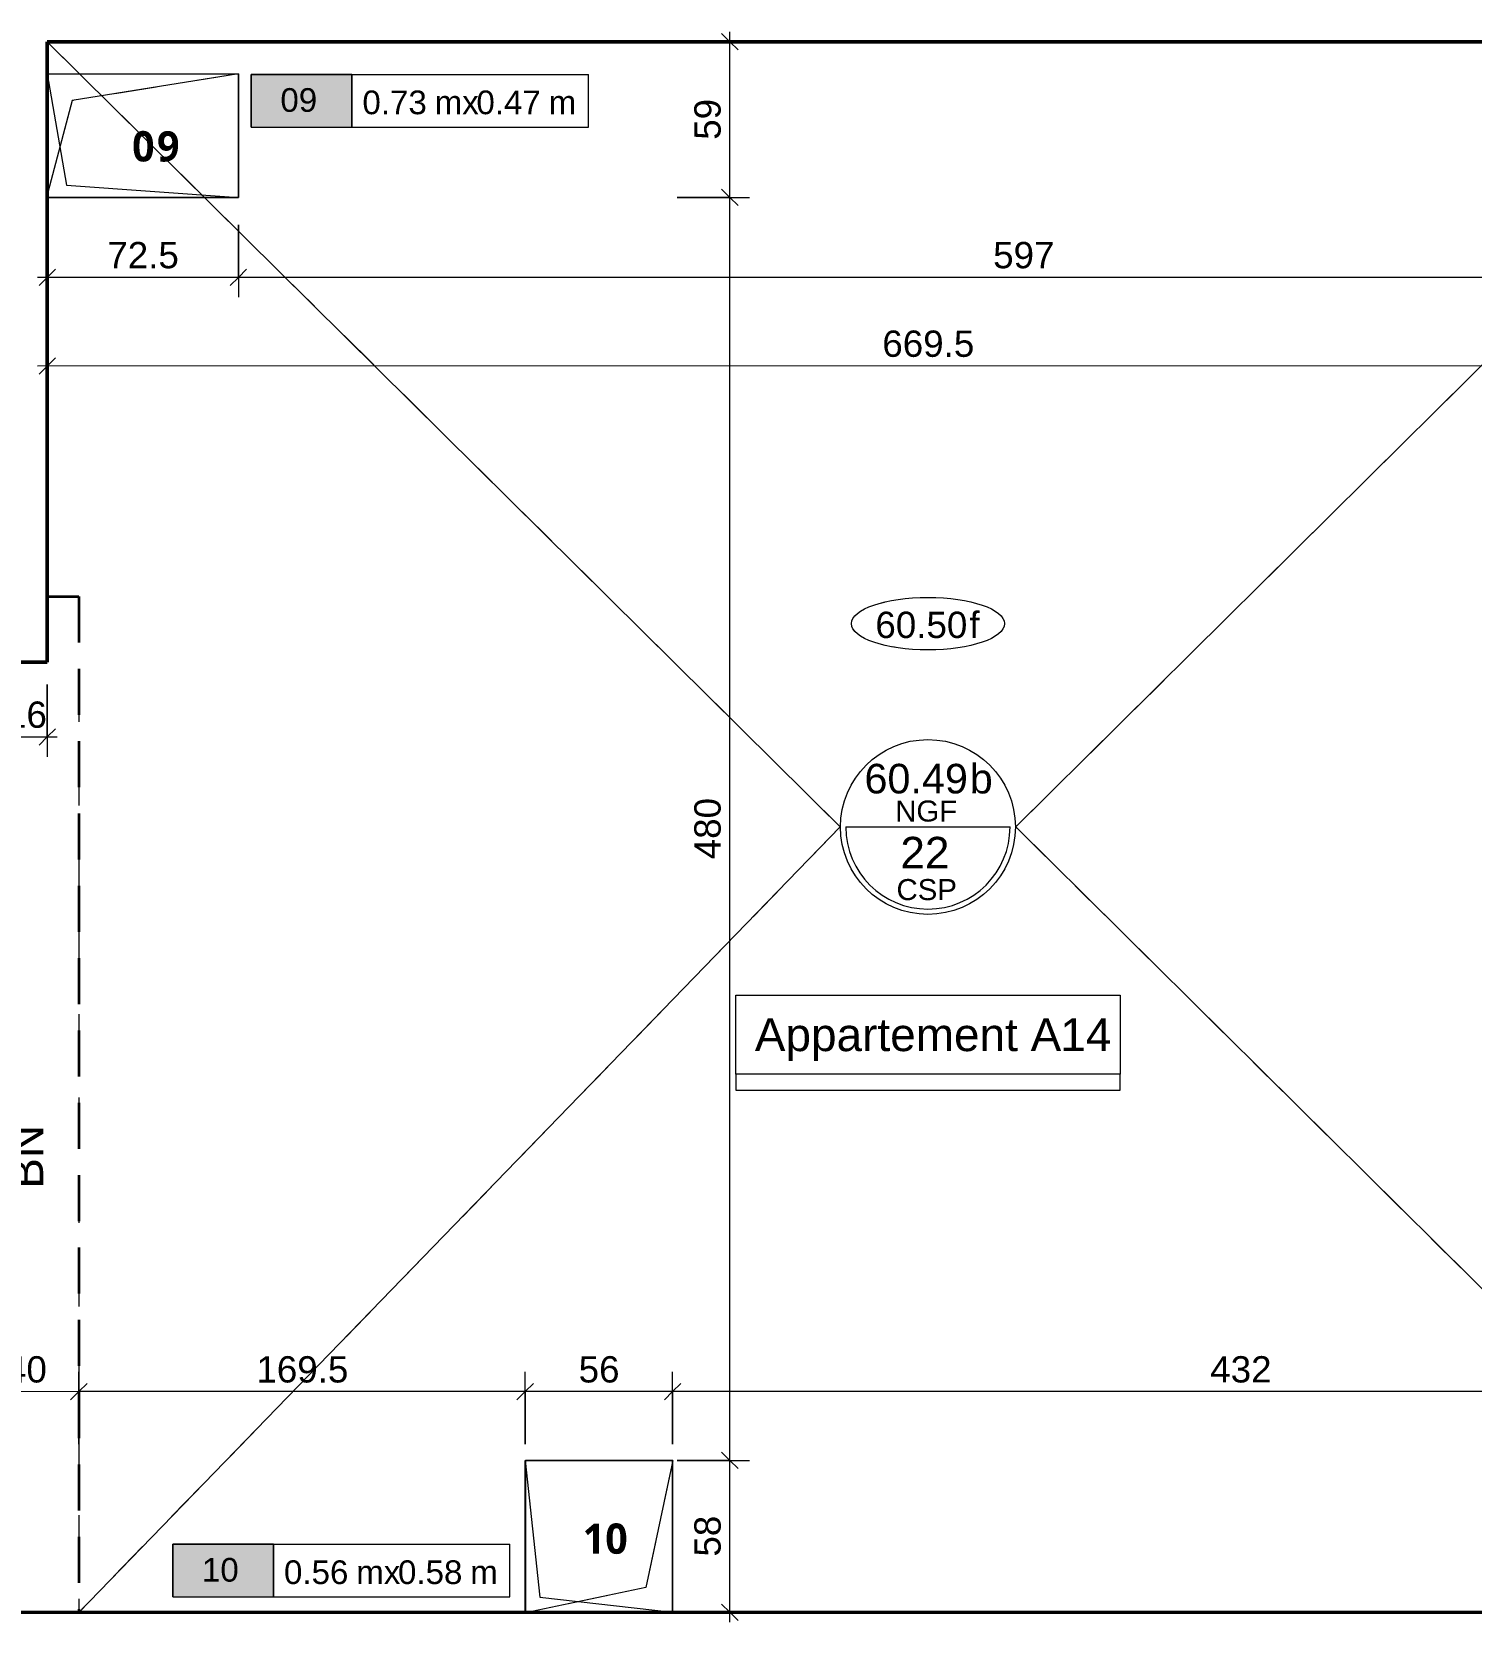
# Model space of a CAD drawing. Header units: metres. Extents: x 399 to 3028, y -427 to 863.
# Drawn here: x 415.04 to 420.51, y -398.75 to -392.71 of the extents above; entities that cross this region are included whole.
import ezdxf

# ---------------------------------------------------------------- set-up
doc = ezdxf.new("R2010")
doc.units = ezdxf.units.M
doc.linetypes.add('Caché', pattern=[0.265, 0.175, -0.09])
doc.linetypes.add('Tiret', pattern=[0.3175, 0.15875, -0.15875])
for name, color, linetype, lineweight in [('02-Gaines numerotées_Stylo_No__83', 7, 'Continuous', 18), ('A-ANNO-DIMS', 211, 'Continuous', 9), ('A-ANNO-DIMS-50', 211, 'Continuous', 9), ('A-DETL', 90, 'Continuous', 18), ('A-DETL-GENF', 92, 'Continuous', 18), ('A-FLOR', 192, 'Continuous', 18), ('A-GENM', 13, 'Continuous', 18), ('A-GENM-IDEN', 13, 'Continuous', 18), ('A-WALL', 113, 'Continuous', 18), ('G-ANNO-TEXT', 231, 'Continuous', 9), ('R_1 - Openings_dwg', 8, 'Continuous', 18), ('S-FLOR-SYMB', 171, 'Continuous', 9)]:
    doc.layers.add(name, color=color, linetype=linetype, lineweight=lineweight)
doc.styles.add('Arial', font='arial.ttf', dxfattribs={"height": 0.09999999999999999})
doc.styles.add('Arial_10', font='arial.ttf', dxfattribs={"height": 0.1199999999999999})
doc.styles.add('Arial_11', font='arial.ttf', dxfattribs={"height": 0.125})
doc.styles.add('Arial_6', font='arial.ttf', dxfattribs={"height": 0.09000000000000001})
doc.styles.add('Arial_8', font='arial.ttf', dxfattribs={"height": 0.0016})
doc.styles.add('Arial_9', font='arial.ttf', dxfattribs={"height": 0.1124999999999999})
doc.styles.add('Malgun Gothic Semilight_B', font='', dxfattribs={"height": 0.115})
doc.styles.get('Malgun Gothic Semilight_B').set_extended_font_data('Malgun Gothic Semilight', bold=True)
doc.dimstyles.new('AES-_COTATION_1_50', dxfattribs={"dimscale": 0.3048, "dimtxt": 0.102025939995697, "dimasz": 0.2050524934383202, "dimexe": 0.2460629921259842, "dimexo": 0.0625, "dimgap": 0.01640419947506562, "dimtad": 1, "dimdec": 1, "dimlfac": 100, "dimrnd": 0.5, "dimdsep": 46, "dimtxsty": 'Arial', "dimblk1": 'OBLIQUE', "dimblk2": 'OBLIQUE', "dimsah": 1, "dimcen": 0.09, "dimdle": 0.1230314960629921, "dimazin": 0, "dimtfac": 1, "dimtdec": 4, "dimtix": 1, "dimtmove": 0, "dimatfit": 3, "dimfxl": 0.6561679790026247, "dimfxlon": 1, "dimtvp": 1, "dimtolj": 1, "dimtzin": 0, "dimarcsym": 2})
doc.dimstyles.new('AES-_COTATION_1_50_3', dxfattribs={"dimscale": 0.3048, "dimtxt": 0.102025939995697, "dimasz": 0.2050524934383202, "dimexe": 0.2460629921259842, "dimexo": 0.0625, "dimgap": 0.01640419947506562, "dimtad": 1, "dimdec": 1, "dimlfac": 100, "dimrnd": 0.5, "dimdsep": 46, "dimtxsty": 'Arial', "dimblk1": 'OBLIQUE', "dimblk2": 'OBLIQUE', "dimsah": 1, "dimcen": 0.09, "dimdle": 0.1230314960629921, "dimazin": 0, "dimtfac": 1, "dimtdec": 4, "dimtix": 1, "dimtmove": 0, "dimatfit": 3, "dimfxl": 0.6561679790026247, "dimfxlon": 1, "dimtvp": 1, "dimtolj": 1, "dimtzin": 0, "dimarcsym": 2})

# ---------------------------------------------------------------- blocks, each defined once
blk = doc.blocks.new('VAU_Réservation_Rectangulaire1 - VAU_Réservation_Rectangulaire-1301265-AES_EXE_BET_TZ_R_1_COF_0100-Plan coffrage PH R_1 Diffusion')
at = {"layer": 'A-DETL-GENF'}
for p, q in [((-0.2800238128463252, 0.2887544764442432), (-0.2800238128463252, -0.2887544764442913)), ((-0.2800238128463252, 0.2887544764442432), (0.2800238128463643, 0.2887544764442433)), ((0.2800238128463642, 0.2887544764442421), (-0.2800238128463253, 0.2887544764442421)), ((-0.2800238128463253, 0.2887544764442421), (-0.2800238128463253, -0.2887544764442899)), ((-0.2240190502770563, 0.2310035811553887), (0.2800222311077624, 0.2887542952159636)), ((0.2800238128463643, 0.2887542952113843), (0.2800238128463643, -0.2887544764442913)), ((-0.2800238128463253, -0.2887544764442899), (-0.2240190502770563, 0.2310035811553887)), ((-0.2800238128463252, -0.2887544764442912), (0.2800238128463643, -0.2887544764442913))]:
    blk.add_line(p, q, dxfattribs=at)
blk = doc.blocks.new('VAU_Réservation_Rectangulaire1 - VAU_Réservation_Rectangulaire-1301264-AES_EXE_BET_TZ_R_1_COF_0100-Plan coffrage PH R_1 Diffusion')
at = {"layer": 'A-DETL-GENF'}
for p, q in [((-0.3631207836428663, 0.2350114597291801), (-0.3631207836428662, -0.235011459729228)), ((-0.3631207836428663, 0.2350114597291801), (0.3631207836429056, 0.2350114597291801)), ((0.3631207836429051, 0.2350114597291789), (-0.3631207836428665, 0.2350114597291789)), ((-0.3631207836428665, 0.2350114597291789), (-0.3631207836428664, -0.2350114597292267)), ((-0.3631173076827104, -0.2349912129833417), (-0.2904966269142892, 0.1880091677833383)), ((-0.2904966269142892, 0.1880091677833382), (0.3631207836429051, 0.2350114597291789)), ((0.3631207836429055, 0.2350114597291801), (0.3631207836429055, -0.235011459729228)), ((-0.3631173073821144, -0.235011459729228), (0.3631207836429056, -0.235011459729228))]:
    blk.add_line(p, q, dxfattribs=at)
blk = doc.blocks.new('R_1 - Openings_dwg-817627-AES_EXE_BET_TZ_R_1_COF_0100-Plan coffrage PH R_1 Diffusion')
at = {"layer": '02-Gaines numerotées_Stylo_No__83', "flags": 128}
for points in [[(703.7205355174657, -268.2570842365133), (703.1217240575534, -268.4859012094737), (703.1016385018503, -268.8660899816155), (703.0058441848876, -268.4058352829162)], [(703.1016984540049, -268.8660775035773), (703.005863573124, -268.4059283751173), (703.7205355174657, -268.2570842365133), (703.8163703983463, -268.7172333649735)], [(706.5290649968731, -273.6496025936028), (706.4108169189907, -273.0818369796684), (705.8625342370404, -273.1960273633157), (705.9807823149225, -273.7637929772501)], [(706.4108150687939, -273.0818280959881), (706.4093944384762, -273.5753216745358), (705.9808289402113, -273.7637832666396), (706.5290649968731, -273.6496025936028)]]:
    blk.add_lwpolyline(points, close=True, dxfattribs=at)
at = {"layer": 'A-DETL', "linetype": 'Tiret', "flags": 128}
for points in [[(703.7205355174657, -268.2570842365133), (703.1217240575534, -268.4859012094737), (703.1016385018503, -268.8660899816155), (703.0058441848876, -268.4058352829162)], [(703.1016984540049, -268.8660775035773), (703.005863573124, -268.4059283751173), (703.7205355174657, -268.2570842365133), (703.8163703983463, -268.7172333649735)], [(706.5290649968731, -273.6496025936028), (706.4108169189907, -273.0818369796684), (705.8625342370404, -273.1960273633157), (705.9807823149225, -273.7637929772501)], [(706.4108150687939, -273.0818280959881), (706.4093944384762, -273.5753216745358), (705.9808289402113, -273.7637832666396), (706.5290649968731, -273.6496025936028)]]:
    blk.add_lwpolyline(points, close=True, dxfattribs=at)
at = {"layer": '02-Gaines numerotées_Stylo_No__83', "char_height": 0.115, "attachment_point": 1, "rotation": 11.764765978407967, "line_spacing_factor": 1.113778682039109, "style": 'Malgun Gothic Semilight_B'}
for s, insert, width in [('\\fMalgun Gothic Semilight|b1|i0|c178|p34|;9', (703.4617075922207, -268.5338179023499), 0.1045116396335826), ('\\fMalgun Gothic Semilight|b1|i0|c178|p34|;0', (703.368940097762, -268.5531385121939), 0.1045116396335826), ('10', (706.1246542345731, -273.3864086032234), 0.1782845617278763)]:
    blk.add_mtext(s, dxfattribs=dict(at, insert=insert, width=width))
at = {"layer": 'A-DETL', "color": 7, "linetype": 'Tiret', "char_height": 0.115, "attachment_point": 1, "rotation": 11.764765978407967, "line_spacing_factor": 1.113778682039109, "style": 'Malgun Gothic Semilight_B'}
for s, insert, width in [('\\fMalgun Gothic Semilight|b1|i0|c178|p34|;9', (703.4617075922207, -268.5338179023499), 0.1045116396335826), ('\\fMalgun Gothic Semilight|b1|i0|c178|p34|;0', (703.368940097762, -268.5531385121939), 0.1045116396335826), ('10', (706.1246542345731, -273.3864086032234), 0.1782845617278763)]:
    blk.add_mtext(s, dxfattribs=dict(at, insert=insert, width=width))
blk = doc.blocks.new('AES-Etiquette Dalle CSP brut vide - Dalle bidirectionnelle-1777142-AES_EXE_BET_TZ_R_1_COF_0100-Plan coffrage PH R_1 Diffusion')
at = {"layer": 'S-FLOR-SYMB'}
blk.add_line((-0.006241945035485409, -3.965577866082981e-17), (0.00624194503548541, -7.984030103713735e-17), dxfattribs=at)
blk.add_circle((-4.342392105352664e-24, 1.249368523495491e-21), 0.006649321472698208, dxfattribs=at)
blk.add_arc((-1.001207470968242e-34, -2.311040675622141e-21), 0.006241945035485415, 180.0000000000003, 359.9999999999996, dxfattribs=at)
at = {"layer": 'S-FLOR-SYMB', "char_height": 0.0016, "attachment_point": 1, "style": 'Arial_8'}
for s, insert, width in [('NGF', (-0.002494232239155849, 0.002014105379454975), 0.00585231875), ('CSP', (-0.002391804037101897, -0.003959732439132068), 0.00569198125)]:
    blk.add_mtext(s, dxfattribs=dict(at, insert=insert, width=width))
blk = doc.blocks.new('DIMBLOCK73-AES_EXE_BET_TZ_R_1_COF_0100-Plan coffrage PH R_1 Diffusion')
at = {"layer": 'A-ANNO-DIMS-50', "transparency": 16777216}
for p, q in [((414.9367063717458, -395.187964100027), (414.936706371768, -395.4629641000272)), ((414.9367063717618, -395.3879641000269), (414.9367063717458, -395.187964100027)), ((415.0967063717458, -395.1879641000143), (415.0967063717679, -395.4629641000142)), ((415.0967063717619, -395.3879641000141), (415.0967063717457, -395.1879641000143)), ((414.8992063717619, -395.38796410003), (415.1342063717619, -395.3879641000113)), ((414.9367063717619, -395.3879641000271), (414.9054563717644, -395.4192141000296)), ((414.9367063717619, -395.3879641000271), (414.9679563717593, -395.3567141000245)), ((415.096706371762, -395.3879641000141), (415.0654563717645, -395.4192141000167)), ((415.096706371762, -395.3879641000141), (415.1279563717595, -395.3567141000116))]:
    blk.add_line(p, q, dxfattribs=at)
at = {"layer": 'A-ANNO-DIMS-50', "color": 0, "transparency": 16777216, "insert": (414.9397945092927, -395.2531411329512), "char_height": 0.09999999999999999, "width": 0.1845884698999072, "attachment_point": 1, "rotation": 4.611858357551684e-09, "line_spacing_factor": 0.9417779076525878, "style": 'Arial'}
blk.add_mtext('16', dxfattribs=at)
blk = doc.blocks.new('_Oblique')
at = {"color": 0, "linetype": 'ByBlock', "lineweight": -2}
blk.add_line((-0.5, -0.5), (0.5, 0.5), dxfattribs=at)
blk = doc.blocks.new('ETQ_SOL_Rectangulaire - RSV_Rect_HZ-1265007-AES_EXE_BET_TZ_R_1_COF_0100-Plan coffrage PH R_1 Diffusion')
at = {"layer": 'A-GENM-IDEN', "lineweight": 9}
blk.add_hatch(color=256, dxfattribs=at).paths.add_polyline_path([(-3.304648221735818e-20, -0.001999999999999765), (-0.007648132716902182, -0.001999999999999764), (-0.007648132716902181, 0.002000000000000235), (-3.304648221735818e-20, 0.002000000000000235)])
at = {"layer": 'A-GENM-IDEN'}
for p, q in [((-0.007648132716902184, -0.001999999999999752), (-0.007648132716902178, 0.002000000000000248)), ((-0.007648132716902178, 0.002000000000000247), (0.01798288471429776, 0.002000000000000166)), ((-3.304648221735818e-20, 0.002000000000000235), (-0.007648132716902181, 0.002000000000000235)), ((-0.007648132716902181, 0.002000000000000235), (-0.007648132716902182, -0.001999999999999764)), ((1.054182782733726e-17, 0.002000000000000222), (4.229949723821847e-18, -0.001999999999999776)), ((-3.304648221735818e-20, -0.001999999999999765), (-3.304648221735818e-20, 0.002000000000000235)), ((0.01798288471429776, -0.001999999999999833), (0.01798288471429776, 0.002000000000000166)), ((-0.007648132716902184, -0.001999999999999752), (0.01798288471429776, -0.001999999999999832)), ((-0.007648132716902182, -0.001999999999999764), (-3.304648221735818e-20, -0.001999999999999765))]:
    blk.add_line(p, q, dxfattribs=at)
blk = doc.blocks.new('DIMBLOCK726-AES_EXE_BET_TZ_R_1_COF_0100-Plan coffrage PH R_1 Diffusion')
at = {"layer": 'A-ANNO-DIMS-50', "transparency": 16777216}
for p, q in [((415.8229529866301, -393.4408616030975), (415.8229570695186, -393.7158616030673)), ((415.8229559560035, -393.6408616030753), (415.82295298663, -393.4408616030974)), ((421.7906595631237, -393.8407730013952), (421.7906554802351, -393.5657730014254)), ((415.8229559560036, -393.6408616030755), (415.8542054920355, -393.6096111391144)), ((421.79065659375, -393.6407730014171), (421.821906129782, -393.609522537456)), ((415.8229559560036, -393.6408616030755), (415.7917064199715, -393.6721120670366)), ((421.828156593746, -393.6407724446595), (415.8229559560036, -393.6408616030755)), ((421.79065659375, -393.6407730014171), (421.7594070577181, -393.6720234653783)), ((421.7906565937499, -393.640773001417), (421.7906595631235, -393.8407730013951))]:
    blk.add_line(p, q, dxfattribs=at)
at = {"layer": 'A-ANNO-DIMS-50', "color": 0, "transparency": 16777216, "insert": (418.6914364795035, -393.5059960480357), "char_height": 0.09999999999999999, "width": 0.2768827048498608, "attachment_point": 1, "rotation": 0.0008506628239611315, "line_spacing_factor": 0.9417779076525878, "style": 'Arial'}
blk.add_mtext('597', dxfattribs=at)
blk = doc.blocks.new('DIMBLOCK727-AES_EXE_BET_TZ_R_1_COF_0100-Plan coffrage PH R_1 Diffusion')
at = {"layer": 'A-ANNO-DIMS-50', "transparency": 16777216}
for p, q in [((415.8229529866301, -393.4408616030975), (415.8229570695186, -393.7158616030673)), ((415.8229559560035, -393.6408616030753), (415.82295298663, -393.4408616030974)), ((415.0967093409175, -393.8408723855844), (415.0967052580291, -393.5658723856147)), ((415.0967063715441, -393.6408723856064), (415.1279559075762, -393.6096219216453)), ((415.8229559560036, -393.6408616030755), (415.8542054920355, -393.6096111391144)), ((415.8229559560036, -393.6408616030755), (415.0592063715483, -393.640872942364)), ((415.0967063715441, -393.6408723856064), (415.0654568355122, -393.6721228495676)), ((415.096706371544, -393.6408723856064), (415.0967093409175, -393.8408723855843)), ((415.8229559560036, -393.6408616030755), (415.7917064199715, -393.6721120670366))]:
    blk.add_line(p, q, dxfattribs=at)
at = {"layer": 'A-ANNO-DIMS-50', "color": 0, "transparency": 16777216, "insert": (415.3248409953265, -393.5060460314314), "char_height": 0.09999999999999999, "width": 0.3239716002324902, "attachment_point": 1, "rotation": 0.0008506628239611316, "line_spacing_factor": 0.9417779076525878, "style": 'Arial'}
blk.add_mtext('72.5', dxfattribs=at)
blk = doc.blocks.new('DIMBLOCK729-AES_EXE_BET_TZ_R_1_COF_0100-Plan coffrage PH R_1 Diffusion')
at = {"layer": 'A-ANNO-DIMS-50', "transparency": 16777216}
for p, q in [((415.0967093407917, -394.1776270264905), (415.0967052579033, -393.9026270265208)), ((421.7906645628748, -394.1775276422293), (421.7906604799863, -393.9025276422596)), ((421.8281615934972, -393.9775270854938), (415.0592063714225, -393.97762758327)), ((415.0967063714185, -393.9776270265125), (415.0654568353866, -394.0088774904737)), ((415.0967063714185, -393.9776270265125), (415.1279559074504, -393.9463765625514)), ((415.0967063714185, -393.9776270265125), (415.0967093407917, -394.1776270264905)), ((421.7906615935013, -393.9775276422513), (421.7594120574693, -394.0087781062125)), ((421.7906615935013, -393.9775276422513), (421.8219111295332, -393.9462771782902)), ((421.7906615935013, -393.9775276422513), (421.7906645628747, -394.1775276422292))]:
    blk.add_line(p, q, dxfattribs=at)
at = {"layer": 'A-ANNO-DIMS-50', "color": 0, "transparency": 16777216, "insert": (418.2702378827877, -393.8427569424225), "char_height": 0.09999999999999999, "width": 0.4162658351824438, "attachment_point": 1, "rotation": 0.0008506628038250398, "line_spacing_factor": 0.9417779076525878, "style": 'Arial'}
blk.add_mtext('669.5', dxfattribs=at)
blk = doc.blocks.new('DIMBLOCK730-AES_EXE_BET_TZ_R_1_COF_0100-Plan coffrage PH R_1 Diffusion')
at = {"layer": 'A-ANNO-DIMS-50', "transparency": 16777216}
for p, q in [((417.4730499488176, -398.0771416553457), (417.4730458659291, -397.8021416553759)), ((421.7907224589728, -398.0770775514355), (421.7907183760842, -397.802077551466)), ((417.473046979444, -397.8771416553676), (417.504296515476, -397.8458911914065)), ((421.7907194895992, -397.8770775514577), (421.8219690256311, -397.8458270874965)), ((417.473046979444, -397.8771416553676), (417.441797443412, -397.9083921193288)), ((421.828219489595, -397.8770769947), (417.473046979444, -397.8771416553676)), ((417.4730469794438, -397.8771416553676), (417.4730499488175, -398.0771416553455)), ((421.7907194895992, -397.8770775514577), (421.7594699535672, -397.9083280154188)), ((421.7907194895991, -397.8770775514575), (421.7907224589727, -398.0770775514357))]:
    blk.add_line(p, q, dxfattribs=at)
at = {"layer": 'A-ANNO-DIMS-50', "color": 0, "transparency": 16777216, "insert": (419.5165134391481, -397.7422883492021), "char_height": 0.09999999999999999, "width": 0.2768827048498608, "attachment_point": 1, "rotation": 0.0008506628239555653, "line_spacing_factor": 0.9417779076525878, "style": 'Arial'}
blk.add_mtext('432', dxfattribs=at)
blk = doc.blocks.new('DIMBLOCK731-AES_EXE_BET_TZ_R_1_COF_0100-Plan coffrage PH R_1 Diffusion')
at = {"layer": 'A-ANNO-DIMS-50', "transparency": 16777216}
for p, q in [((416.9130023231864, -398.0771499702984), (416.912998240298, -397.8021499703286)), ((417.4730499488176, -398.0771416553457), (417.4730458659291, -397.8021416553759)), ((416.9129993538131, -397.8771499703204), (416.9442488898449, -397.8458995063592)), ((417.473046979444, -397.8771416553676), (417.504296515476, -397.8458911914065)), ((416.9129993538131, -397.8771499703204), (416.881749817781, -397.9084004342815)), ((417.473046979444, -397.8771416553676), (416.9129993538131, -397.8771499703204)), ((416.912999353813, -397.8771499703203), (416.9130023231863, -398.0771499702981)), ((417.473046979444, -397.8771416553676), (417.441797443412, -397.9083921193288)), ((417.4730469794438, -397.8771416553676), (417.4730499488175, -398.0771416553455))]:
    blk.add_line(p, q, dxfattribs=at)
at = {"layer": 'A-ANNO-DIMS-50', "color": 0, "transparency": 16777216, "insert": (417.11610930248, -397.7423239876832), "char_height": 0.09999999999999999, "width": 0.1845884698999072, "attachment_point": 1, "rotation": 0.00085066282395636, "line_spacing_factor": 0.9417779076525878, "style": 'Arial'}
blk.add_mtext('56', dxfattribs=at)
blk = doc.blocks.new('DIMBLOCK732-AES_EXE_BET_TZ_R_1_COF_0100-Plan coffrage PH R_1 Diffusion')
at = {"layer": 'A-ANNO-DIMS-50', "transparency": 16777216}
for p, q in [((415.2167093147629, -398.0771751549352), (415.2167052318746, -397.8021751549653)), ((416.9130023231864, -398.0771499702984), (416.912998240298, -397.8021499703286)), ((415.2167063453896, -397.8771751549571), (415.2479558814215, -397.8459246909961)), ((416.9129993538131, -397.8771499703204), (416.9442488898449, -397.8458995063592)), ((415.2167063453896, -397.8771751549571), (415.1854568093577, -397.9084256189183)), ((416.9129993538131, -397.8771499703204), (415.2167063453896, -397.8771751549571)), ((415.2167063453895, -397.8771751549571), (415.2167093147629, -398.0771751549351)), ((416.9129993538131, -397.8771499703204), (416.881749817781, -397.9084004342815)), ((416.912999353813, -397.8771499703203), (416.9130023231863, -398.0771499702981))]:
    blk.add_line(p, q, dxfattribs=at)
at = {"layer": 'A-ANNO-DIMS-50', "color": 0, "transparency": 16777216, "insert": (415.891406749929, -397.7423421706793), "char_height": 0.09999999999999999, "width": 0.4162658351824438, "attachment_point": 1, "rotation": 0.00085066282395477, "line_spacing_factor": 0.9417779076525878, "style": 'Arial'}
blk.add_mtext('169.5', dxfattribs=at)
blk = doc.blocks.new('DIMBLOCK733-AES_EXE_BET_TZ_R_1_COF_0100-Plan coffrage PH R_1 Diffusion')
at = {"layer": 'A-ANNO-DIMS-50', "transparency": 16777216}
for p, q in [((414.8167093148508, -398.0771810936819), (414.8167052319621, -397.8021810937123)), ((415.2167093147629, -398.0771751549352), (415.2167052318746, -397.8021751549653)), ((414.8167063454774, -397.877181093704), (414.8479558815093, -397.8459306297429)), ((415.2167063453896, -397.8771751549571), (415.2479558814215, -397.8459246909961)), ((414.8167063454774, -397.877181093704), (414.7854568094454, -397.9084315576652)), ((415.2167063453896, -397.8771751549571), (414.8167063454774, -397.877181093704)), ((414.8167063454773, -397.8771810937039), (414.8167093148508, -398.0771810936819)), ((415.2167063453896, -397.8771751549571), (415.1854568093577, -397.9084256189183)), ((415.2167063453895, -397.8771751549571), (415.2167093147629, -398.0771751549351))]:
    blk.add_line(p, q, dxfattribs=at)
at = {"layer": 'A-ANNO-DIMS-50', "color": 0, "transparency": 16777216, "insert": (414.9397924812847, -397.7423562991698), "char_height": 0.09999999999999999, "width": 0.1845884698999072, "attachment_point": 1, "rotation": 0.00085066282395636, "line_spacing_factor": 0.9417779076525878, "style": 'Arial'}
blk.add_mtext('40', dxfattribs=at)
blk = doc.blocks.new('DIMBLOCK736-AES_EXE_BET_TZ_R_1_COF_0100-Plan coffrage PH R_1 Diffusion')
at = {"layer": 'A-ANNO-DIMS-50', "transparency": 16777216}
for p, q in [((417.6906579547348, -398.1386282497941), (417.6594074006725, -398.1073788038662)), ((417.4906579547663, -398.138631795824), (417.7656579547232, -398.1386269200328)), ((417.6906579547346, -398.138628249794), (417.4906579547661, -398.1386317958239)), ((417.690668858932, -398.753637019909), (417.6906579547348, -398.1386282497941)), ((417.6906579547348, -398.1386282497941), (417.7219085087971, -398.1698776957221)), ((417.6906681940515, -398.7161370199149), (417.6594176399892, -398.684887573987)), ((417.490668194083, -398.7161405659448), (417.7656681940397, -398.7161356901536)), ((417.6906681940513, -398.7161370199149), (417.4906681940828, -398.7161405659447)), ((417.6906681940515, -398.7161370199149), (417.7219187481137, -398.7473864658427))]:
    blk.add_line(p, q, dxfattribs=at)
at = {"layer": 'A-ANNO-DIMS-50', "color": 0, "transparency": 16777216, "insert": (417.5558401073182, -398.5042945859635), "char_height": 0.09999999999999999, "width": 0.1845884698999072, "attachment_point": 1, "rotation": 90, "line_spacing_factor": 0.9417779076525878, "style": 'Arial'}
blk.add_mtext('58', dxfattribs=at)
blk = doc.blocks.new('DIMBLOCK737-AES_EXE_BET_TZ_R_1_COF_0100-Plan coffrage PH R_1 Diffusion')
at = {"layer": 'A-ANNO-DIMS-50', "transparency": 16777216}
for p, q in [((417.690572816097, -393.3367150558512), (417.6593222620348, -393.3054656099234)), ((417.4905728161286, -393.3367186018813), (417.7655728160854, -393.3367137260902)), ((417.690572816097, -393.3367150558512), (417.4905728161284, -393.3367186018811)), ((417.6906579547348, -398.1386282497941), (417.690572816097, -393.3367150558512)), ((417.690572816097, -393.3367150558512), (417.7218233701593, -393.3679645017792)), ((417.6906579547348, -398.1386282497941), (417.6594074006725, -398.1073788038662)), ((417.4906579547663, -398.138631795824), (417.7656579547232, -398.1386269200328)), ((417.6906579547346, -398.138628249794), (417.4906579547661, -398.1386317958239)), ((417.6906579547348, -398.1386282497941), (417.7219085087971, -398.1698776957221))]:
    blk.add_line(p, q, dxfattribs=at)
at = {"layer": 'A-ANNO-DIMS-50', "color": 0, "transparency": 16777216, "insert": (417.555792418341, -395.853039535161), "char_height": 0.09999999999999999, "width": 0.2768827048498608, "attachment_point": 1, "rotation": 90, "line_spacing_factor": 0.9417779076525878, "style": 'Arial'}
blk.add_mtext('480', dxfattribs=at)
blk = doc.blocks.new('DIMBLOCK738-AES_EXE_BET_TZ_R_1_COF_0100-Plan coffrage PH R_1 Diffusion')
at = {"layer": 'A-ANNO-DIMS-50', "transparency": 16777216}
for p, q in [((417.6905623160335, -392.7444998790161), (417.6593117619713, -392.7132504330882)), ((417.690572816097, -393.3367150558512), (417.6905616511531, -392.7069998790219)), ((417.4905623160651, -392.7445034250459), (417.7655623160218, -392.7444985492547)), ((417.6905623160335, -392.744499879016), (417.4905623160651, -392.7445034250457)), ((417.6905623160335, -392.7444998790161), (417.7218128700959, -392.7757493249441)), ((417.690572816097, -393.3367150558512), (417.6593222620348, -393.3054656099234)), ((417.4905728161286, -393.3367186018813), (417.7655728160854, -393.3367137260902)), ((417.690572816097, -393.3367150558512), (417.4905728161284, -393.3367186018811)), ((417.690572816097, -393.3367150558512), (417.7218233701593, -393.3679645017792))]:
    blk.add_line(p, q, dxfattribs=at)
at = {"layer": 'A-ANNO-DIMS-50', "color": 0, "transparency": 16777216, "insert": (417.5557445989903, -393.1175194185428), "char_height": 0.09999999999999999, "width": 0.1845884698999072, "attachment_point": 1, "rotation": 90, "line_spacing_factor": 0.9417779076525878, "style": 'Arial'}
blk.add_mtext('59', dxfattribs=at)

msp = doc.modelspace()

# ---------------------------------------------------------------- linework, layer by layer
at = {"layer": 'A-DETL', "color": 51}
for p, q in [((415.0967063715494, -392.7444998766917), (418.1103326627814, -395.7302994225061)), ((418.7771406207037, -395.7302994225061), (421.7906432694857, -392.7433267944602)), ((418.1103326627814, -395.7302994225061), (415.2167063446862, -398.7161830112457)), ((418.7771406207037, -395.7302994225061), (421.7907319459241, -398.7160643251725))]:
    msp.add_line(p, q, dxfattribs=at)
at = {"layer": 'A-DETL', "linetype": 'Tiret'}
for p, q in [((415.0967063715494, -392.7444998766917), (418.1103326627814, -395.7302994225061)), ((418.7771406207037, -395.7302994225061), (421.7906432694857, -392.7433267944602)), ((415.0967063446811, -394.854282515427), (415.2167063446862, -394.8542825154272)), ((415.2167063446862, -394.8542825154272), (415.2167063446862, -398.7161830112457)), ((418.1103326627814, -395.7302994225061), (415.2167063446862, -398.7161830112457)), ((418.7771406207037, -395.7302994225061), (421.7907319459241, -398.7160643251725))]:
    msp.add_line(p, q, dxfattribs=at)
at = {"layer": 'A-DETL', "linetype": 'Caché', "lineweight": 35}
for p, q in [((415.0967063446811, -394.854282515427), (415.2167063446862, -394.8542825154272)), ((415.2167063446862, -394.8542825154272), (415.2167063446862, -398.7161830112457))]:
    msp.add_line(p, q, dxfattribs=at)
at = {"layer": 'A-DETL'}
for p, q in [((417.7136748292263, -396.3703118425867), (419.1736748292263, -396.3703118425857)), ((417.7136748292262, -396.6703118425867), (417.7136748292263, -396.3703118425867)), ((419.1736748292263, -396.3703118425857), (419.1736748292262, -396.6703118425867)), ((419.1736748292262, -396.6703118425866), (417.7136748292262, -396.6703118425867)), ((417.7136748292262, -396.6703118425867), (417.7136748292264, -396.7303118425867)), ((419.1736748292262, -396.6703118425867), (417.7136748292262, -396.6703118425867)), ((419.1736748292264, -396.7303118425867), (419.1736748292261, -396.6703118425864)), ((417.7136748292264, -396.7303118425867), (419.1736748292264, -396.7303118425867))]:
    msp.add_line(p, q, dxfattribs=at)
at = {"layer": 'A-DETL', "color": 51}
msp.add_ellipse((418.4436748292264, -394.9571930240934), major_axis=(-0.2908747750145153, 1.712384105446113e-13), ratio=0.3437905538387633, dxfattribs=at)
at = {"layer": 'A-DETL', "linetype": 'Tiret'}
msp.add_ellipse((418.4436748292264, -394.9571930240934), major_axis=(-0.2908747750145153, 1.712384105446113e-13), ratio=0.3437905538387633, dxfattribs=at)
at = {"layer": 'A-DETL-GENF', "linetype": 'Tiret'}
for p, q in [((419.1736748292262, -396.6703118425866), (417.7136748292262, -396.6703118425867)), ((417.7136748292262, -396.6703118425867), (417.7136748292264, -396.7303118425867)), ((419.1736748292264, -396.7303118425867), (419.1736748292261, -396.6703118425864)), ((417.7136748292264, -396.7303118425867), (419.1736748292264, -396.7303118425867))]:
    msp.add_line(p, q, dxfattribs=at)
at = {"layer": 'A-FLOR', "color": 31, "lineweight": 25}
for p, q in [((415.0967063715489, -392.7445001048811), (421.7906432869027, -392.7444999274739)), ((415.0967063717383, -395.1032821151547), (415.0967063715489, -392.7445001048811)), ((414.9367063717389, -395.1032821151676), (415.0967063717383, -395.1032821151547)), ((421.7907319459239, -398.7160643251726), (410.670731947626, -398.7162614844319))]:
    msp.add_line(p, q, dxfattribs=at)
at = {"layer": 'A-WALL', "color": 2, "lineweight": 50}
for p, q in [((421.7906432869024, -392.7444998766917), (415.0967063715492, -392.7444998766917)), ((415.0967063715492, -392.7444998766917), (415.0967063717391, -395.1032821151563)), ((415.0967063717391, -395.1032821151563), (414.936706371739, -395.103282115169)), ((410.6707319476257, -398.7162614844323), (421.790731945924, -398.7160643251725))]:
    msp.add_line(p, q, dxfattribs=at)

# ---------------------------------------------------------------- block references
at = {"layer": 'A-GENM', "extrusion": (0, 0, -1), "rotation": 179.9991493376243}
for name, p in [('VAU_Réservation_Rectangulaire1 - VAU_Réservation_Rectangulaire-1301264-AES_EXE_BET_TZ_R_1_COF_0100-Plan coffrage PH R_1 Diffusion', (-415.4598271680848, -393.101742099118)), ('VAU_Réservation_Rectangulaire1 - VAU_Réservation_Rectangulaire-1301265-AES_EXE_BET_TZ_R_1_COF_0100-Plan coffrage PH R_1 Diffusion', (-417.1930313360417, -398.4273907404473))]:
    msp.add_blockref(name, p, dxfattribs=at)
at = {"layer": 'A-GENM-IDEN', "xscale": 49.99999999999996, "yscale": 49.99999999999996, "zscale": 49.99999999999996}
for p in [(416.2538773981512, -392.9691773021959), (415.9558256422419, -398.5573907404474)]:
    msp.add_blockref('ETQ_SOL_Rectangulaire - RSV_Rect_HZ-1265007-AES_EXE_BET_TZ_R_1_COF_0100-Plan coffrage PH R_1 Diffusion', p, dxfattribs=at)
at = {"layer": 'R_1 - Openings_dwg', "color": 92, "linetype": 'Tiret', "rotation": 348.2360846844102}
msp.add_blockref('R_1 - Openings_dwg-817627-AES_EXE_BET_TZ_R_1_COF_0100-Plan coffrage PH R_1 Diffusion', (-218.4238572014906, 13.23009114340801), dxfattribs=at)
at = {"layer": 'S-FLOR-SYMB', "xscale": 49.99999999999996, "yscale": 49.99999999999996, "zscale": 49.99999999999996}
msp.add_blockref('AES-Etiquette Dalle CSP brut vide - Dalle bidirectionnelle-1777142-AES_EXE_BET_TZ_R_1_COF_0100-Plan coffrage PH R_1 Diffusion', (418.443674829226, -395.7302994225058), dxfattribs=at)

# ---------------------------------------------------------------- texts
at = {"layer": 'A-GENM-IDEN', "lineweight": 9, "char_height": 0.08999999999999993, "attachment_point": 1, "style": 'Arial_6'}
for s, insert, width in [('09', (415.9826618148913, -392.9212662601235), 0.1683543749999999), ('0.73 ', (416.2944214952655, -392.9303208784403), 0.3327003124999997), ('mx', (416.5689267035988, -392.9303208784403), 0.1924049999999999), ('0.47 ', (416.7276767035989, -392.9303208784402), 0.3327003124999998), ('\\fArial|b0|i0|c178|p34|;m', (417.0021819119322, -392.9303208784402), 0.1242615624999998), ('10', (415.6846100589819, -398.509479698375), 0.1683543749999999), ('0.56 ', (415.9963697393562, -398.5185343166917), 0.3327003124999997), ('0.58 ', (416.4296249476895, -398.5185343166916), 0.3327003124999998), ('mx', (416.2708749476897, -398.5185343166917), 0.1924049999999999), ('\\fArial|b0|i0|c178|p34|;m', (416.704130156023, -398.5185343166916), 0.1242615624999998)]:
    msp.add_mtext(s, dxfattribs=dict(at, insert=insert, width=width))
at = {"layer": 'G-ANNO-TEXT', "color": 41, "char_height": 0.1, "attachment_point": 1, "style": 'Arial'}
for s, insert, width in [('60.50', (418.2438122474844, -394.9117185025334), 0.43291125), ('\\fArial|b0|i0|c178|p34|;f', (418.6009997474845, -394.9117185025336), 0.05210968750000001)]:
    msp.add_mtext(s, dxfattribs=dict(at, insert=insert, width=width))
at = {"layer": 'G-ANNO-TEXT', "color": 7, "char_height": 0.125, "attachment_point": 1, "style": 'Arial_11'}
for s, insert, width in [('Appartement A', (417.7856514754995, -396.4573880049224), 1.4069615625), ('14', (418.9465108504996, -396.4573880049223), 0.2324893749999999)]:
    msp.add_mtext(s, dxfattribs=dict(at, insert=insert, width=width))
at = {"layer": 'G-ANNO-TEXT', "color": 7, "insert": (414.9562926657209, -397.1055264269712), "char_height": 0.125, "width": 0.2926159375, "attachment_point": 1, "rotation": 90, "style": 'Arial_11'}
msp.add_mtext('BN', dxfattribs=at)
at = {"layer": 'S-FLOR-SYMB', "attachment_point": 1}
for s, insert, char_height, width, style in [('60.49', (418.2023229556148, -395.4901483446235), 0.1124999999999999, 0.4850209374999996, 'Arial_9'), ('\\fArial|b0|i0|c178|p34|;b', (418.6025052472815, -395.4901483446235), 0.1124999999999999, 0.1082278124999998, 'Arial_9'), ('22', (418.3389479556147, -395.7678345685579), 0.1199999999999999, 0.2244724999999998, 'Arial_10')]:
    msp.add_mtext(s, dxfattribs=dict(at, insert=insert, char_height=char_height, width=width, style=style))

# ---------------------------------------------------------------- dimensions: what is measured, and where the dimension line sits
at = {"layer": 'A-ANNO-DIMS'}
for base, p1, p2, angle, dimstyle, override, picture, middle in [((417.6905623160335, -392.7444998790158), (417.4905728161284, -393.3367186018811), (417.4905623160651, -392.7445034250457), 270.001015862716, 'AES-_COTATION_1_50_3', {"dimpost": '<>', "dimfxl": 0.5922151769285362}, 'DIMBLOCK738-AES_EXE_BET_TZ_R_1_COF_0100-Plan coffrage PH R_1 Diffusion', (417.7466248651259, -393.0406064735292)), ((417.6905728160969, -393.3367150558512), (417.4906579547661, -398.1386317958239), (417.4905728161284, -393.3367186018811), 270.0010158627225, 'AES-_COTATION_1_50_3', {"dimpost": '<>', "dimfxl": 4.801913194697527}, 'DIMBLOCK737-AES_EXE_BET_TZ_R_1_COF_0100-Plan coffrage PH R_1 Diffusion', (417.7466726844763, -395.7376706589183)), ((415.0967063715441, -393.6408723856064), (415.82295298663, -393.4408616030974), (415.0967093409175, -393.8408723855843), 0.0008506628216485257, 'AES-_COTATION_1_50_3', {"dimpost": '<>', "dimfxl": 0.8291190861652787}, 'DIMBLOCK727-AES_EXE_BET_TZ_R_1_COF_0100-Plan coffrage PH R_1 Diffusion', (415.4598303314985, -393.5848096952777)), ((415.8229559560034, -393.6408616030754), (421.7906595631235, -393.8407730013951), (415.82295298663, -393.4408616030974), 0.0008506628248643388, 'AES-_COTATION_1_50_3', {"dimpost": '<>', "dimfxl": 5.981091113635802}, 'DIMBLOCK726-AES_EXE_BET_TZ_R_1_COF_0100-Plan coffrage PH R_1 Diffusion', (418.8068054426014, -393.584760003183)), ((415.0967063714183, -393.9776270265126), (421.7906645628747, -394.1775276422292), (415.0967093407917, -394.1776270264905), 0.0008506628036369154, 'AES-_COTATION_1_50_3', {"dimpost": '<>', "dimfxl": 6.693955222820763}, 'DIMBLOCK729-AES_EXE_BET_TZ_R_1_COF_0100-Plan coffrage PH R_1 Diffusion', (418.4436831501846, -393.9215200353187)), ((415.0967063717457, -395.3879641000141), (414.9367063717458, -395.187964100027), (415.0967063717457, -395.1879641000143), 4.579998741305122e-09, 'AES-_COTATION_1_50', {"dimpost": '<>', "dimfxl": 0.1599999999999113}, 'DIMBLOCK73-AES_EXE_BET_TZ_R_1_COF_0100-Plan coffrage PH R_1 Diffusion', (415.0167063717457, -395.3319068009447)), ((414.8167063454774, -397.8771810937039), (415.2167093147629, -398.0771751549351), (414.8167093148508, -398.0771810936819), 0.0008506628135239306, 'AES-_COTATION_1_50_3', {"dimpost": '<>', "dimfxl": 0.3999999999562401}, 'DIMBLOCK733-AES_EXE_BET_TZ_R_1_COF_0100-Plan coffrage PH R_1 Diffusion', (415.0167055131582, -397.8211208252673)), ((415.2167063453895, -397.8771751549571), (416.9130023231863, -398.0771499702981), (415.2167093147629, -398.0771751549351), 0.000850662821686096, 'AES-_COTATION_1_50_3', {"dimpost": '<>', "dimfxl": 1.696293008610381}, 'DIMBLOCK732-AES_EXE_BET_TZ_R_1_COF_0100-Plan coffrage PH R_1 Diffusion', (416.064852017326, -397.8211052635755)), ((416.9129993538129, -397.8771499703203), (417.4730499488175, -398.0771416553455), (416.9130023231863, -398.0771499702981), 0.0008506628279716989, 'AES-_COTATION_1_50_3', {"dimpost": '<>', "dimfxl": 0.5600476256928962}, 'DIMBLOCK731-AES_EXE_BET_TZ_R_1_COF_0100-Plan coffrage PH R_1 Diffusion', (417.1930223343532, -397.8210885137808)), ((417.4730469794441, -397.8771416553676), (421.7907224589727, -398.0770775514357), (417.4730499488175, -398.0771416553455), 0.0008506628253945594, 'AES-_COTATION_1_50_3', {"dimpost": '<>', "dimfxl": 4.317672510631076}, 'DIMBLOCK730-AES_EXE_BET_TZ_R_1_COF_0100-Plan coffrage PH R_1 Diffusion', (419.6318824017401, -397.8210181979372)), ((417.6906579547346, -398.1386282497939), (417.4906681940828, -398.7161405659447), (417.4906579547661, -398.1386317958239), 270.0010158627269, 'AES-_COTATION_1_50_3', {"dimpost": '<>', "dimfxl": 0.5775087702115732}, 'DIMBLOCK736-AES_EXE_BET_TZ_R_1_COF_0100-Plan coffrage PH R_1 Diffusion', (417.7467203734535, -398.4273816409502))]:
    dim = msp.add_linear_dim(base=base, p1=p1, p2=p2, angle=angle, dimstyle=dimstyle, override=override, dxfattribs=at)
    dim.commit()
    dim.dimension.update_dxf_attribs({"geometry": picture, "text_midpoint": middle})

doc.saveas('drawing.dxf')
